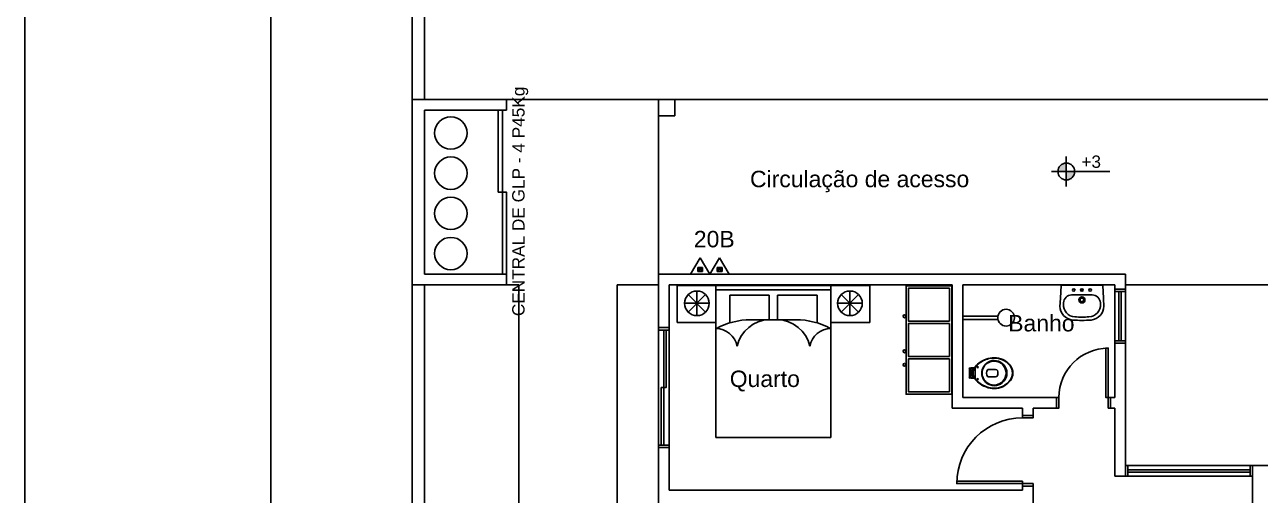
# Model space of a CAD drawing. Extents: x -120 to 1117, y 5 to 675.
# Drawn here: x 5 to 20.05, y 155.58 to 161.31 of the extents above; entities that cross this region are included whole.
import ezdxf
from ezdxf.enums import TextEntityAlignment as Align

# ---------------------------------------------------------------- set-up
doc = ezdxf.new("R2010")
doc.units = 0
doc.header["$MEASUREMENT"] = 0
doc.layers.get('0').update_dxf_attribs({"linetype": 'CONTINUOUS'})
for name, color, linetype in [('06', 1, 'CONTINUOUS'), ('carimbo', 4, 'CONTINUOUS'), ('janela-porta', 6, 'CONTINUOUS'), ('moveis', 253, 'CONTINUOUS'), ('muro', 6, 'CONTINUOUS'), ('nivel', 4, 'CONTINUOUS'), ('parede', 2, 'CONTINUOUS'), ('piso', 4, 'CONTINUOUS'), ('PORTA_E_JANELA', 6, 'CONTINUOUS'), ('Simbolos', 7, 'CONTINUOUS'), ('texto', 7, 'CONTINUOUS')]:
    doc.layers.add(name, color=color, linetype=linetype)
doc.styles.get("Standard").update_dxf_attribs({"font": 'arial.ttf'})

# ---------------------------------------------------------------- blocks, each defined once
blk = doc.blocks.new('A1')
blk.add_lwpolyline([(841, 0), (0, 0), (0, 594), (841, 594)], close=True)
at = {"color": 2}
blk.add_lwpolyline([(831, 10), (831, 584), (30, 584), (30, 10), (831, 10)], dxfattribs=at)
blk = doc.blocks.new('NIVEL')
at = {"layer": 'nivel'}
h = blk.add_hatch(color=256, dxfattribs=at)
h.paths.add_polyline_path([(0, 0.137, 0.414214), (-0.137, 0), (0, 0)])
h.paths.add_polyline_path([(0, 0), (0, -0.137, 0.414214), (0.137, 0)])
for p, q in [((0, 0.242), (0, -0.242)), ((0.709, 0), (-0.242, 0))]:
    blk.add_line(p, q, dxfattribs=at)
blk.add_circle((0, 0), 0.137, dxfattribs=at)

msp = doc.modelspace()

# ---------------------------------------------------------------- linework, layer by layer
at = {"color": 253}
msp.add_lwpolyline([(9.719, 140.324), (9.719, 185.634), (33.739, 185.634), (33.739, 140.324)], close=True, dxfattribs=at)
at = {"layer": '06', "color": 240}
for centre in [(10.191, 159.994), (10.191, 159.505), (10.191, 159.015), (10.191, 158.526)]:
    msp.add_circle(centre, 0.197, dxfattribs=at)
at = {"layer": 'janela-porta', "color": 253, "linetype": 'Continuous'}
for p, q in [((18.279, 158.064), (18.279, 157.464)), ((18.409, 158.064), (18.409, 157.464)), ((12.719, 157.594), (12.719, 156.194)), ((12.849, 157.594), (12.849, 156.194)), ((19.929, 155.944), (18.439, 155.944)), ((19.929, 155.814), (18.439, 155.814))]:
    msp.add_line(p, q, dxfattribs=at)
for points in [[(18.409, 158.094), (18.409, 158.064), (18.279, 158.064), (18.279, 158.094)], [(12.719, 157.624), (12.719, 157.594), (12.849, 157.594), (12.849, 157.624)], [(18.279, 157.434), (18.279, 157.464), (18.409, 157.464), (18.409, 157.434)], [(17.569, 156.774), (17.599, 156.774), (17.599, 156.644), (17.569, 156.644)], [(18.229, 156.644), (18.199, 156.644), (18.199, 156.774), (18.229, 156.774)], [(17.154, 156.554), (17.154, 156.524), (17.284, 156.524), (17.284, 156.554)], [(12.849, 156.164), (12.849, 156.194), (12.719, 156.194), (12.719, 156.164)], [(18.409, 155.814), (18.439, 155.814), (18.439, 155.944), (18.409, 155.944)], [(19.959, 155.944), (19.929, 155.944), (19.929, 155.814), (19.959, 155.814)], [(17.284, 155.694), (17.284, 155.724), (17.154, 155.724), (17.154, 155.694)]]:
    msp.add_lwpolyline(points, dxfattribs=at)
for points in [[(18.329, 158.064), (18.329, 157.464), (18.359, 157.464), (18.359, 158.064), (18.329, 158.064)], [(12.784, 157.594), (12.784, 156.894), (12.814, 156.894), (12.814, 157.594), (12.784, 157.594)], [(18.199, 156.774), (18.169, 156.774), (18.169, 157.374), (18.199, 157.374), (18.199, 156.774)], [(12.754, 156.894), (12.754, 156.194), (12.784, 156.194), (12.784, 156.894), (12.754, 156.894)], [(19.929, 155.864), (18.439, 155.864), (18.439, 155.894), (19.929, 155.894), (19.929, 155.864)], [(17.154, 155.724), (17.154, 155.754), (16.354, 155.754), (16.354, 155.724), (17.154, 155.724)]]:
    msp.add_lwpolyline(points, close=True, dxfattribs=at)
for centre, radius in [((18.199, 156.774), 0.6), ((17.154, 155.724), 0.8)]:
    msp.add_arc(centre, radius, 90, 180, dxfattribs=at)
at = {"layer": 'moveis'}
for p, q in [((12.948, 158.136), (14.821, 158.136)), ((12.948, 158.136), (13.103, 158.136)), ((12.948, 158.136), (12.948, 157.686)), ((13.189, 158.07), (13.189, 157.77)), ((13.421, 156.286), (13.421, 158.136)), ((14.821, 158.086), (13.421, 158.086)), ((14.821, 156.286), (14.821, 158.136)), ((15.294, 158.136), (14.821, 158.136)), ((15.053, 158.07), (15.053, 157.77)), ((15.294, 158.136), (15.294, 157.686)), ((17.617, 157.982), (17.625, 158.137)), ((17.63, 158.142), (17.879, 158.142)), ((17.869, 158.082), (17.889, 158.082)), ((18.128, 158.142), (17.879, 158.142)), ((17.879, 158.092), (17.879, 158.072)), ((18.141, 157.982), (18.133, 158.137)), ((13.039, 157.92), (13.339, 157.92)), ((13.295, 158.026), (13.083, 157.814)), ((13.083, 158.026), (13.295, 157.814)), ((13.59, 158.02), (14.071, 158.02)), ((13.59, 157.682), (13.59, 158.02)), ((14.071, 158.02), (14.071, 157.72)), ((14.652, 158.02), (14.171, 158.02)), ((14.171, 158.02), (14.171, 157.72)), ((14.652, 157.682), (14.652, 158.02)), ((15.203, 157.92), (14.903, 157.92)), ((15.159, 158.026), (14.947, 157.814)), ((14.947, 158.026), (15.159, 157.814)), ((17.611, 157.877), (17.617, 157.982)), ((17.653, 157.912), (17.654, 157.927)), ((17.879, 158.022), (17.754, 158.022)), ((17.879, 158.022), (18.004, 158.022)), ((18.105, 157.912), (18.104, 157.927)), ((18.146, 157.877), (18.141, 157.982)), ((16.855, 157.765), (16.429, 157.765)), ((17.611, 157.886), (17.611, 157.877)), ((12.948, 157.686), (13.421, 157.686)), ((14.071, 157.72), (13.845, 157.72)), ((14.071, 157.72), (14.397, 157.72)), ((15.294, 157.686), (14.821, 157.686)), ((16.429, 157.725), (16.855, 157.725)), ((16.578, 157.145), (16.578, 157.14)), ((16.508, 157.122), (16.508, 157.07)), ((16.508, 157.07), (16.508, 157.019)), ((16.578, 157.133), (16.52, 157.133)), ((16.52, 157.008), (16.578, 157.008)), ((16.526, 157.115), (16.526, 157.07)), ((16.526, 157.07), (16.526, 157.025)), ((16.578, 157.123), (16.534, 157.123)), ((16.534, 157.018), (16.578, 157.018)), ((16.543, 157.102), (16.543, 157.07)), ((16.543, 157.039), (16.543, 157.07)), ((16.554, 157.106), (16.554, 157.07)), ((16.554, 157.07), (16.554, 157.035)), ((16.57, 157.106), (16.559, 157.106)), ((16.57, 157.034), (16.559, 157.034)), ((16.578, 157.14), (16.578, 157.133)), ((16.578, 157.133), (16.578, 157.07)), ((16.578, 157.008), (16.578, 157.07)), ((16.578, 157.008), (16.578, 157.001)), ((16.578, 157.001), (16.578, 156.996)), ((16.828, 157.115), (16.732, 157.115)), ((16.732, 157.026), (16.828, 157.026)), ((14.821, 156.286), (13.421, 156.286))]:
    msp.add_line(p, q, dxfattribs=at)
for points in [[(16.295, 156.813), (15.736, 156.813), (15.736, 158.133), (16.295, 158.133), (16.295, 156.813)], [(16.265, 157.703), (15.765, 157.703), (15.765, 158.103), (16.265, 158.103), (16.265, 157.703)], [(16.265, 157.273), (15.765, 157.273), (15.765, 157.673), (16.265, 157.673), (16.265, 157.273)], [(16.265, 156.843), (15.765, 156.843), (15.765, 157.243), (16.265, 157.243), (16.265, 156.843)]]:
    msp.add_lwpolyline(points, close=True, dxfattribs=at)
for centre, radius in [((13.189, 157.92), 0.15), ((15.053, 157.92), 0.15), ((17.779, 158.082), 0.016), ((17.879, 158.082), 0.016), ((17.979, 158.082), 0.016), ((17.879, 157.962), 0.0375), ((17.879, 157.962), 0.0225), ((15.717, 157.762), 0.017), ((16.955, 157.745), 0.102), ((15.717, 157.336), 0.017), ((15.717, 157.172), 0.017), ((16.608, 157.143), 0.0075), ((16.608, 156.997), 0.0075)]:
    msp.add_circle(centre, radius, dxfattribs=at)
for centre, radius, start, end in [((17.63, 158.137), 0.005, 90, 177.0582), ((18.128, 158.137), 0.005, 2.9418, 90), ((17.803, 157.904), 0.15, 177.0582, 266.2836), ((17.754, 157.922), 0.1, 90, 177.0582), ((17.955, 157.904), 0.15, 273.7164, 2.9418), ((18.004, 157.922), 0.1, 2.9418, 90), ((17.781, 157.886), 0.17, 180, 265.3019), ((17.879, 159.072), 1.32, 266.2836, 270), ((17.879, 159.072), 1.32, 270, 273.7164), ((17.976, 157.886), 0.17, 274.6981, 0), ((13.845, 156.843), 0.877, 90, 118.8881), ((13.421, 157.35), 0.262, 11.064, 90.0505), ((14.086, 157.302), 0.42, 92.0643, 166.5578), ((14.156, 157.302), 0.42, 13.4422, 87.9357), ((14.397, 156.843), 0.877, 61.1119, 90), ((14.821, 157.35), 0.262, 89.9495, 168.936), ((17.879, 159.072), 1.36, 265.3019, 270), ((17.879, 159.072), 1.36, 270, 274.6981), ((16.588, 157.145), 0.0102, 134.7561, 181.6914), ((16.587, 157.139), 0.00945, 141.3484, 173.012), ((16.819, 156.938), 0.316, 124.4641, 139.2454), ((16.819, 156.938), 0.32, 124.4619, 138.0521), ((16.826, 156.925), 0.335, 105.2525, 124.1524), ((16.826, 156.925), 0.331, 97.2935, 124.1503), ((16.814, 157.07), 0.154, 119.6559, 179.7512), ((16.81, 157.071), 0.146, 119.9114, 180.1122), ((16.808, 157.015), 0.243, 82.9547, 106.7622), ((16.811, 157.078), 0.146, 79.5544, 120.2981), ((16.81, 157.071), 0.145, 78.9336, 119.8052), ((16.808, 157.015), 0.239, 82.9494, 95.7593), ((16.81, 157.01), 0.244, 58.9326, 83.5222), ((16.81, 157.01), 0.248, 58.9269, 83.517), ((16.81, 157.067), 0.157, 41.2224, 79.972), ((16.811, 157.072), 0.144, 43.0735, 79.1921), ((16.813, 157.072), 0.142, 359.3364, 43.7716), ((16.812, 157.071), 0.153, 359.9453, 40.6637), ((16.797, 156.995), 0.264, 38.1702, 58.3139), ((16.797, 156.995), 0.268, 38.1603, 58.3191), ((16.889, 157.071), 0.144, 359.8718, 36.98), ((16.889, 157.071), 0.149, 359.8718, 36.9981), ((16.519, 157.121), 0.0118, 88.701, 176.3198), ((16.519, 157.02), 0.0118, 183.6802, 271.299), ((16.533, 157.116), 0.00728, 88.275, 181.725), ((16.533, 157.025), 0.00728, 178.275, 271.725), ((16.549, 157.102), 0.00666, 143.8977, 182.0428), ((16.549, 157.039), 0.00666, 177.9572, 216.1023), ((16.548, 157.102), 0.00592, 112.5984, 136.064), ((16.548, 157.039), 0.00592, 223.936, 247.4017), ((16.55, 157.095), 0.0131, 70.3418, 109.3875), ((16.55, 157.046), 0.0131, 250.6125, 289.6581), ((16.559, 157.118), 0.0119, 245.9796, 265.9479), ((16.559, 157.023), 0.0119, 94.0521, 114.0204), ((16.569, 157.115), 0.00832, 272.0149, 355.282), ((16.569, 157.026), 0.00832, 4.718, 87.9851), ((16.587, 157.002), 0.00945, 186.988, 218.6516), ((16.588, 156.996), 0.0102, 178.3086, 225.2439), ((16.819, 157.203), 0.316, 220.7546, 235.5359), ((16.814, 157.071), 0.154, 180.2488, 240.3441), ((16.81, 157.07), 0.146, 179.8878, 240.0886), ((16.783, 157.07), 0.0683, 139.3118, 220.6882), ((16.828, 157.091), 0.0241, 23.5104, 90.8905), ((16.828, 157.05), 0.0241, 269.1095, 336.4896), ((16.771, 157.07), 0.0846, 339.2223, 20.7777), ((16.813, 157.069), 0.142, 316.2284, 0.6636), ((16.812, 157.07), 0.153, 319.3363, 0.0547), ((16.889, 157.07), 0.144, 323.02, 0.1282), ((16.889, 157.07), 0.149, 323.0019, 0.1282), ((16.819, 157.203), 0.32, 221.9479, 235.5381), ((16.826, 157.216), 0.335, 235.8477, 254.7475), ((16.826, 157.216), 0.331, 235.8497, 262.7065), ((16.81, 157.07), 0.145, 240.1948, 281.0664), ((16.811, 157.063), 0.146, 239.7019, 280.4456), ((16.808, 157.125), 0.243, 253.2378, 277.0453), ((16.808, 157.125), 0.239, 264.2407, 277.0506), ((16.81, 157.13), 0.244, 276.4778, 301.0674), ((16.811, 157.069), 0.144, 280.8079, 316.9265), ((16.81, 157.074), 0.157, 280.028, 318.7776), ((16.81, 157.13), 0.248, 276.483, 301.0731), ((16.797, 157.146), 0.264, 301.6861, 321.8298), ((16.797, 157.146), 0.268, 301.6809, 321.8397)]:
    msp.add_arc(centre, radius, start, end, dxfattribs=at)
at = {"layer": 'muro', "color": 253}
for p, q in [((9.719, 160.404), (9.719, 185.634)), ((9.869, 160.404), (9.869, 185.484))]:
    msp.add_line(p, q, dxfattribs=at)
at = {"layer": 'muro'}
for p, q in [((9.719, 158.144), (9.719, 160.404)), ((9.719, 158.144), (9.719, 144.714)), ((9.869, 158.144), (9.869, 144.714))]:
    msp.add_line(p, q, dxfattribs=at)
at = {"layer": 'parede'}
for p, q in [((9.719, 158.144), (9.719, 160.404)), ((9.719, 160.404), (10.869, 160.404)), ((10.869, 160.274), (10.869, 160.404)), ((9.869, 158.274), (9.869, 160.274)), ((9.869, 160.274), (10.869, 160.274)), ((9.869, 158.274), (10.869, 158.274)), ((10.869, 158.144), (10.869, 158.274)), ((9.719, 158.144), (10.869, 158.144))]:
    msp.add_line(p, q, dxfattribs=at)
at = {"layer": 'parede', "color": 253}
for p, q in [((12.719, 158.274), (18.409, 158.274)), ((12.719, 157.624), (12.719, 158.274)), ((18.409, 158.094), (18.409, 158.274)), ((12.849, 158.144), (12.849, 157.624)), ((12.849, 158.144), (16.299, 158.144)), ((16.299, 158.144), (16.299, 156.644)), ((18.279, 158.144), (16.429, 158.144)), ((16.429, 158.144), (16.429, 156.774)), ((18.279, 158.144), (18.279, 158.094)), ((18.279, 158.094), (18.409, 158.094)), ((12.849, 157.624), (12.719, 157.624)), ((18.279, 157.434), (18.279, 156.774)), ((18.279, 157.434), (18.409, 157.434)), ((18.409, 155.944), (18.409, 157.434)), ((17.569, 156.774), (16.429, 156.774)), ((17.569, 156.774), (17.569, 156.644)), ((18.279, 156.774), (18.229, 156.774)), ((18.229, 156.774), (18.229, 156.644)), ((16.299, 156.644), (17.154, 156.644)), ((17.154, 156.644), (17.154, 156.554)), ((17.154, 156.554), (17.284, 156.554)), ((17.284, 156.554), (17.284, 156.644)), ((17.569, 156.644), (17.284, 156.644)), ((18.279, 156.644), (18.229, 156.644)), ((18.279, 155.814), (18.279, 156.644)), ((12.719, 155.426), (12.719, 156.164)), ((12.849, 156.164), (12.719, 156.164)), ((12.849, 156.164), (12.849, 155.644)), ((18.409, 155.814), (18.409, 155.944)), ((19.959, 155.814), (19.959, 155.944)), ((20.374, 155.944), (19.959, 155.944)), ((18.409, 155.814), (18.279, 155.814)), ((19.959, 151.514), (19.959, 155.814)), ((12.849, 155.644), (17.154, 155.644)), ((17.154, 155.694), (17.154, 155.644)), ((17.154, 155.694), (17.284, 155.694)), ((17.284, 155.464), (17.284, 155.694))]:
    msp.add_line(p, q, dxfattribs=at)
msp.add_lwpolyline([(12.719, 160.404), (12.719, 160.204), (12.919, 160.204), (12.919, 160.404), (12.719, 160.404)], close=True, dxfattribs=at)
at = {"layer": 'piso', "color": 253}
for p, q in [((9.869, 160.404), (30.589, 160.404)), ((12.719, 158.274), (12.719, 160.404)), ((11.019, 158.144), (11.019, 144.714)), ((12.719, 158.144), (12.219, 158.144)), ((12.219, 158.144), (12.219, 144.714)), ((18.409, 158.144), (20.459, 158.144))]:
    msp.add_line(p, q, dxfattribs=at)
at = {"layer": 'piso'}
msp.add_line((11.019, 158.144), (9.869, 158.144), dxfattribs=at)
at = {"layer": 'piso', "color": 253}
msp.add_lwpolyline([(11.019, 144.714), (9.869, 144.714), (9.869, 158.144), (11.019, 158.144)], close=True, dxfattribs=at)
at = {"layer": 'PORTA_E_JANELA'}
for points in [[(10.769, 159.274), (10.819, 159.274), (10.819, 160.274), (10.769, 160.274)], [(10.819, 158.274), (10.869, 158.274), (10.869, 159.274), (10.819, 159.274)]]:
    msp.add_lwpolyline(points, close=True, dxfattribs=at)
at = {"layer": 'Simbolos'}
for p, q in [((13.109, 158.274), (13.227, 158.472)), ((13.2, 158.312), (13.258, 158.358)), ((13.2, 158.358), (13.258, 158.358)), ((13.2, 158.308), (13.2, 158.358)), ((13.2, 158.358), (13.2, 158.358)), ((13.2, 158.355), (13.258, 158.312)), ((13.227, 158.472), (13.346, 158.275)), ((13.227, 158.472), (13.227, 158.472)), ((13.258, 158.358), (13.258, 158.308)), ((13.346, 158.274), (13.464, 158.472)), ((13.437, 158.312), (13.495, 158.358)), ((13.437, 158.358), (13.495, 158.358)), ((13.437, 158.308), (13.437, 158.358)), ((13.437, 158.358), (13.437, 158.358)), ((13.437, 158.355), (13.495, 158.312)), ((13.464, 158.472), (13.582, 158.275)), ((13.464, 158.472), (13.464, 158.472)), ((13.495, 158.358), (13.495, 158.308)), ((13.346, 158.274), (13.109, 158.274)), ((13.258, 158.308), (13.2, 158.308)), ((13.582, 158.274), (13.346, 158.274)), ((13.495, 158.308), (13.437, 158.308))]:
    msp.add_line(p, q, dxfattribs=at)

# ---------------------------------------------------------------- block references
at = {"layer": 'carimbo', "xscale": 0.1000000000003638, "yscale": 0.1000000000003638, "zscale": 0.1000000000003638}
msp.add_blockref('A1', (5, 133.8), dxfattribs=at)
at = {"layer": 'nivel', "xscale": 0.75, "yscale": 0.75, "zscale": 0.75}
msp.add_blockref('NIVEL', (17.689, 159.525), dxfattribs=at)

# ---------------------------------------------------------------- texts
at = {"layer": 'texto'}
msp.add_text('CENTRAL DE GLP - 4 P45Kg', height=0.15, rotation=90, dxfattribs=at).set_placement((11.134, 159.161), align=Align.BOTTOM_CENTER)
for s, height, p in [('+3', 0.15, (17.992, 159.525)), ('Circulação de acesso', 0.2, (15.171, 159.274)), ('20B', 0.2, (13.4, 158.542)), ('Banho', 0.2, (17.385, 157.518)), ('Quarto', 0.2, (14.016, 156.841))]:
    msp.add_text(s, height=height, dxfattribs=at).set_placement(p, align=Align.BOTTOM_CENTER)

doc.saveas('drawing.dxf')
